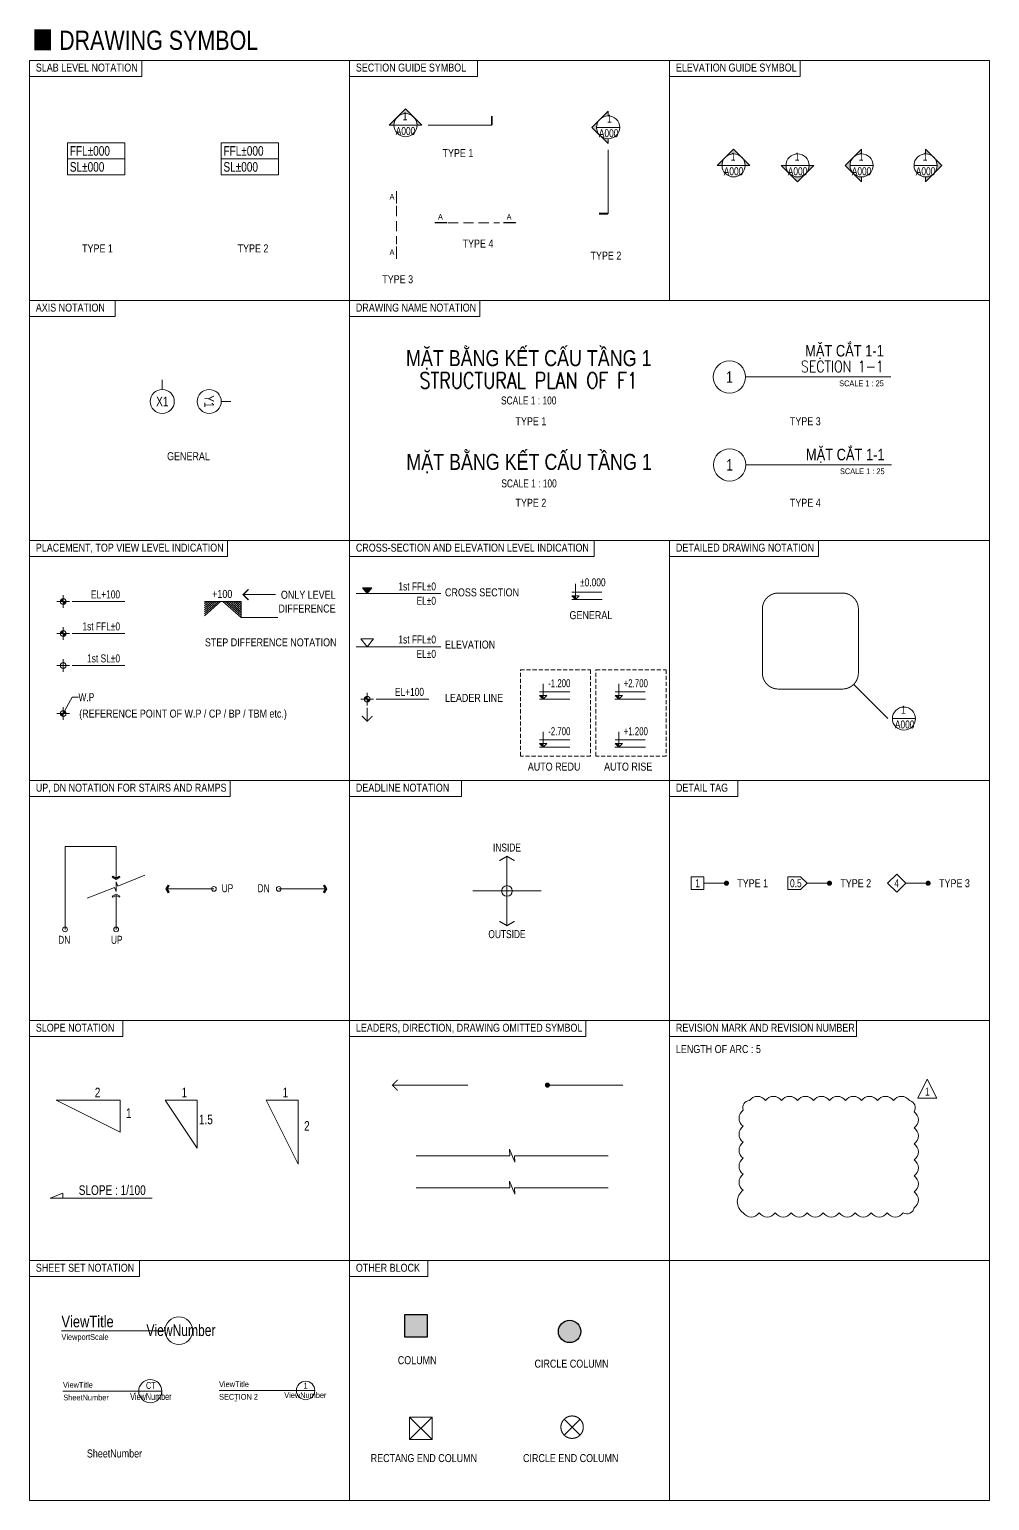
# Model space of a CAD drawing. Header units: millimetres. Extents: x 193380 to 494714, y -170024 to 220376.
# Drawn here: x 232610 to 262610, y 174409 to 220376 of the extents above; entities that cross this region are included whole.
import ezdxf
from ezdxf.enums import TextEntityAlignment as Align

# ---------------------------------------------------------------- set-up
doc = ezdxf.new("R2010")
doc.units = ezdxf.units.MM
doc.header["$MEASUREMENT"] = 0
for name, pattern in [('CEN', [62, 60, -1, 0, -1]), ('CENTER2', [1.125, 0.75, -0.125, 0.125, -0.125]), ('DASHED', [19.049999999999997, 12.7, -6.35]), ('HIDDEN2', [4.762499999999999, 3.175, -1.5875])]:
    doc.linetypes.add(name, pattern=pattern)
for name, color, linetype, lineweight in [('NDC_FRAME', 7, 'Continuous', 20), ('NDC_S-COLUMN', 4, 'Continuous', 30), ('NDC_S_ANNO', 7, 'Continuous', 20), ('NDC_S_AXIS', 5, 'CENTER2', 9), ('NDC_S_DIM', 1, 'Continuous', 15), ('NDC_S_ENG TITLE', 3, 'Continuous', 20), ('NDC_S_HATCH COLUMN AND WALL', 251, 'Continuous', 9), ('NDC_S_HIDDEN', 8, 'HIDDEN2', 9), ('NDC_S_OPENING2', 9, 'DASHED', 9), ('NDC_S_SYMBOL', 1, 'Continuous', 13), ('NDC_S_TEXT SYMBOL', 7, 'Continuous', 20), ('NDC_S_THIN LINE', 8, 'Continuous', 9), ('NDC_S_VN TEXT', 7, 'Continuous', 20), ('NDC_S_VN TITLE', 6, 'Continuous', 35)]:
    doc.layers.add(name, color=color, linetype=linetype, lineweight=lineweight)
doc.layers.add('NDC_S_REVISION', color=18, linetype='Continuous', lineweight=13, plot=False)
doc.styles.add('NDC_ANNO', font='', dxfattribs={"width": 0.8})
doc.styles.add('NDC_DIM', font='', dxfattribs={"width": 0.75})
doc.styles.add('NDC_EN TXT', font='romans.shx', dxfattribs={"width": 0.8})
doc.styles.add('NDC_VIE TXT', font='arial.ttf', dxfattribs={"width": 0.8})
doc.styles.get('NDC_ANNO').set_extended_font_data('Dotum')
doc.styles.get('NDC_DIM').set_extended_font_data('Dotum')

# ---------------------------------------------------------------- blocks, each defined once
blk = doc.blocks.new('kata_block_CT')
at = {"layer": 'NDC_S_ANNO'}
blk.add_hatch(color=3, dxfattribs=at).paths.add_polyline_path([(-2.775557561562891e-17, 1.149807497441507), (-1.160647854215931, 1.149807497441507), (0, 1.110223024625157e-16)])
at = {"layer": 'NDC_S_ANNO', "ltscale": 50}
h = blk.add_hatch(dxfattribs=at)
h.set_pattern_fill('ANSI31', color=256, scale=1.012500390091561, style=0)
h.set_pattern_definition([(45, (0, 3.92901711165905e-12), (-2.273128206426161, 2.273128206426162), [])])
h.paths.add_polyline_path([(0, 1.149807497441507), (0, 0), (1.160647854425479, 1.149807497441507)])
for p, q in [((8.324104666508502, 3.92901711165905e-12), (-1.179860922099324, 3.92901711165905e-12)), ((-1.146747525738319, 2.261400393945223), (8.258018956671004, 2.261400393945223))]:
    blk.add_line(p, q, dxfattribs=at)
for points in [[(0, 4.820364539023867), (0, 0)], [(0, 0), (-1.160647854425479, 1.149807497441507), (0, 1.149807497441507)], [(0, 0), (1.160647854425479, 1.149807497441507), (0, 1.149807497441507)]]:
    blk.add_lwpolyline(points, dxfattribs=at)
at = {"layer": 'NDC_S_ANNO', "color": 8, "ltscale": 50}
blk.add_lwpolyline([(0, 0), (-1.160647854215931, 1.149807497441507), (0, 1.149807497441507)], dxfattribs=at)
at = {"layer": 'NDC_S_TEXT SYMBOL', "color": 3, "style": 'NDC_ANNO', "width": 0.8}
blk.add_attdef('CT', (1.014886374729685, 2.929155344426836), '', height=1.8, dxfattribs=at)
blk = doc.blocks.new('*U331')
at = {"layer": 'NDC_S_ANNO'}
blk.add_line((0, 0), (-32.35554291820154, 0), dxfattribs=at)
blk.add_circle((4.32, -5.290474172316565e-16), 4.32, dxfattribs=at)
at = {"layer": 'NDC_S_TEXT SYMBOL', "color": 6, "linetype": 'ByBlock', "lineweight": -2, "style": 'NDC_VIE TXT', "width": 0.8, "flags": 8}
blk.add_attdef('VIEWTITLE', (-32.35554291820154, 1.058867663675628), '', height=3.6, dxfattribs=at)
at = {"layer": 'NDC_S_TEXT SYMBOL', "color": 0, "linetype": 'ByBlock', "lineweight": -2, "style": 'NDC_ANNO', "width": 0.8, "flags": 8}
blk.add_attdef('NO.', text='', height=3.6, dxfattribs=at).set_placement((4.979890249930322, 0.2005516866222019), align=Align.MIDDLE)
at = {"layer": 'NDC_S_TEXT SYMBOL', "color": 3, "lineweight": 25, "style": 'NDC_ANNO', "width": 0.8, "flags": 8}
blk.add_attdef('SCALE', (-32.35554291820154, -2.879185646559838), '', height=1.8, dxfattribs=at)
blk = doc.blocks.new('*U332')
at = {"layer": 'NDC_S_ANNO'}
blk.add_line((7.199999999999999, -4.408728476930472e-16), (-23.67175041808426, 0), dxfattribs=at)
blk.add_circle((3.6, -4.408728476930472e-16), 3.6, dxfattribs=at)
at = {"layer": 'NDC_S_TEXT SYMBOL', "color": 6, "linetype": 'ByBlock', "lineweight": -2, "style": 'NDC_VIE TXT', "width": 0.8, "flags": 8}
blk.add_attdef('VIEWTITLE', (-23.67175041808426, 1.058867663675628), '', height=1.8, dxfattribs=at)
at = {"layer": 'NDC_S_TEXT SYMBOL', "linetype": 'ByBlock', "lineweight": -2, "style": 'NDC_ANNO', "width": 0.8, "flags": 8}
for tag, p in [('CHITIET', (3.793567040003836, 1.793016633256338)), ('NO.', (3.793567040003836, -1.66379755128175))]:
    blk.add_attdef(tag, text='', height=2.16, dxfattribs=at).set_placement(p, align=Align.MIDDLE)
at = {"layer": 'NDC_S_TEXT SYMBOL', "color": 3, "lineweight": 25, "style": 'NDC_ANNO', "width": 0.8, "flags": 8}
blk.add_attdef('C/REF', (-23.55516964996844, -2.879185646559838), '', height=1.8, dxfattribs=at)
blk = doc.blocks.new('*U333')
at = {"layer": 'NDC_S_ANNO'}
blk.add_line((1.76, 1.371604415045036e-16), (-28.16443883454457, 1.371604415045036e-16), dxfattribs=at)
blk.add_circle((-1.12, 1.371604415045036e-16), 2.88, dxfattribs=at)
at = {"layer": 'NDC_S_TEXT SYMBOL', "color": 0, "linetype": 'ByBlock', "lineweight": -2, "style": 'NDC_VIE TXT', "width": 0.8}
blk.add_attdef('TITLE', (-28.16443883454457, 1.058867663675628), '', height=1.8, dxfattribs=at)
at = {"layer": 'NDC_S_TEXT SYMBOL', "linetype": 'ByBlock', "lineweight": -2, "style": 'NDC_ANNO', "width": 0.8}
blk.add_attdef('DETT', text='', height=1.8, dxfattribs=at).set_placement((-1.12, 1.50419586715987), align=Align.MIDDLE)
at = {"layer": 'NDC_S_TEXT SYMBOL', "color": 6, "linetype": 'ByBlock', "lineweight": -2, "style": 'NDC_VIE TXT', "width": 0.8}
blk.add_attdef('SECTDET2', (-28.16443883454457, -2.879185646559835), '', height=1.8, dxfattribs=at)
at = {"layer": 'NDC_S_TEXT SYMBOL', "color": 3, "lineweight": 25, "style": 'NDC_VIE TXT', "width": 0.8, "flags": 8}
blk.add_attdef('C/REF', (-23.34663159167424, -3.998868953555326), '', height=1.8, dxfattribs=at)
at = {"layer": 'NDC_S_TEXT SYMBOL', "color": 3, "lineweight": 35, "style": 'NDC_ANNO', "width": 0.8}
blk.add_attdef('NUMBER', text='', height=1.8, dxfattribs=at).set_placement((-1.197924995061472, -1.42658519081851), align=Align.MIDDLE)
blk = doc.blocks.new('Block Callout 3')
at = {"layer": 'NDC_S_TEXT SYMBOL', "color": 6, "ltscale": 0.005, "style": 'NDC_VIE TXT', "width": 0.8, "flags": 8}
blk.add_attdef('NUMBER', (0, 0), '', height=1.8, dxfattribs=at)
blk = doc.blocks.new('CD')
at = {"layer": 'NDC_S_ANNO'}
blk.add_hatch(color=3, dxfattribs=at).paths.add_polyline_path([(7.383732736343517e-10, 114.9807497437473), (-116.0647854208547, 114.9807497437473), (7.383732736343517e-10, -3.981404006481171e-10)])
at = {"layer": 'NDC_S_ANNO', "ltscale": 50}
h = blk.add_hatch(dxfattribs=at)
h.set_pattern_fill('ANSI31', color=256, scale=101.250039009156, style=0)
h.set_pattern_definition([(45, (7.383732736343517e-10, 0), (-227.3128206426161, 227.3128206426161), [])])
h.paths.add_polyline_path([(7.383732736343517e-10, 114.9807497437473), (7.383732736343517e-10, -3.981404006481171e-10), (116.0647854432862, 114.9807497437473)])
for p, q in [((832.4104666515884, 0), (-117.986092209194, 0)), ((-114.6747525730936, 226.1400393941242), (825.8018956678386, 226.1400393941242))]:
    blk.add_line(p, q, dxfattribs=at)
for points in [[(7.383732736343517e-10, 482.0364539019833), (7.383732736343517e-10, -3.981404006481171e-10)], [(7.383732736343517e-10, -3.981404006481171e-10), (-116.0647854208547, 114.9807497437473), (7.383732736343517e-10, 114.9807497437473)], [(7.383732736343517e-10, -3.981404006481171e-10), (116.0647854432862, 114.9807497437473), (7.383732736343517e-10, 114.9807497437473)]]:
    blk.add_lwpolyline(points, dxfattribs=at)
at = {"layer": 'NDC_S_TEXT SYMBOL', "color": 3, "style": 'NDC_DIM', "width": 0.7}
blk.add_attdef('COT', (110.8465067628239, 285.1157847373385), '', height=180, dxfattribs=at)
blk = doc.blocks.new('MARK3A')
at = {"layer": 'NDC_S_ANNO'}
h = blk.add_hatch(color=256, dxfattribs=at)
h.paths.add_polyline_path([(2.545584411621094, 2.545584414303303), (0, 5.091168824583292), (-2.545584411621094, 2.545584410279989, -0.414213562318366)])
h.paths.add_polyline_path([(-5.09116881787777, 0), (-3.6, 0, -0.1989123672315575), (-2.545584411621094, 2.545584410279989)])
h.paths.add_polyline_path([(2.545584411621094, 2.545584414303303, -0.198912367582118), (3.6, 0), (5.091168828606605, 0)])
for p, q in [((0, 5.091168824583292), (-5.09116881787777, 0)), ((5.091168828606605, 0), (0, 5.091168824583292)), ((-5.09116881787777, 0), (-3.6, 0)), ((3.6, 0), (-3.6, 0)), ((3.6, 0), (5.091168823242187, 0))]:
    blk.add_line(p, q, dxfattribs=at)
blk.add_circle((0, 0), 3.6, dxfattribs=at)
blk = doc.blocks.new('MARK3B')
at = {"layer": 'NDC_S_ANNO'}
h = blk.add_hatch(color=256, dxfattribs=at)
h.paths.add_polyline_path([(-2.545584411621094, -2.545584410279989), (-5.091168823242187, 0), (-2.545584411621094, 2.545584410279989, 0.414213562318366)])
h.paths.add_polyline_path([(0, 5.091168820559978), (0, 3.6, 0.1989123672315575), (-2.545584411621094, 2.545584410279989)])
h.paths.add_polyline_path([(-2.545584411621094, -2.545584410279989, 0.198912367582118), (0, -3.6), (0, -5.091168828606605)])
for p, q in [((-5.091168823242187, 0), (0, 5.091168820559978)), ((0, 5.091168820559978), (0, 3.6)), ((0, -5.091168828606605), (-5.091168823242187, 0)), ((-3.6, 0), (3.6, 0)), ((0, -3.6), (0, -5.091168824583292))]:
    blk.add_line(p, q, dxfattribs=at)
blk.add_circle((0, 0), 3.6, dxfattribs=at)
blk = doc.blocks.new('TAG')
at = {"layer": 'NDC_S_ANNO', "linetype": 'CEN'}
blk.add_line((0, 0), (19.9145505541563, 0), dxfattribs=at)
at = {"layer": 'NDC_S_ANNO', "const_width": 0.576}
blk.add_lwpolyline([(19.9145505541563, 0), (19.9145505541563, 2.88)], dxfattribs=at)
blk = doc.blocks.new('MARK-P1')
at = {"layer": 'NDC_S_ANNO'}
h = blk.add_hatch(color=256, dxfattribs=at)
h.paths.add_polyline_path([(0, 0.8999999932944774, 0.4142135623730951), (-0.8999999999999999, -6.705522537231445e-09), (0, -6.705522537231445e-09)])
h.paths.add_polyline_path([(0.8999999999999999, -6.705522537231445e-09), (0, -6.705522537231445e-09), (0, -0.9000000067055225, 0.4142135623730951)])
for p, q in [((-1.980000005364418, 0), (1.979999994635582, 0)), ((0, 1.98), (0, -1.98))]:
    blk.add_line(p, q, dxfattribs=at)
blk.add_circle((0, 0), 0.8999999999999998, dxfattribs=at)
blk = doc.blocks.new('MARK-P2')
at = {"layer": 'NDC_S_ANNO'}
for p, q in [((-1.980000007450581, 0), (1.979999992549419, 0)), ((-2.086162567138672e-09, 1.980000001341105), (-2.086162567138672e-09, -1.98))]:
    blk.add_line(p, q, dxfattribs=at)
blk.add_circle((-2.086162567138672e-09, 0), 0.8999999999999998, dxfattribs=at)
blk = doc.blocks.new('MARK-P3')
at = {"layer": 'NDC_S_ANNO'}
h = blk.add_hatch(color=256, dxfattribs=at)
h.paths.add_polyline_path([(0.8999999946355819, -1.639127731323242e-09, 0.4142135623730951), (-5.364418029785156e-09, 0.8999999983608722), (-5.364418029785156e-09, -1.639127731323242e-09)])
h.paths.add_polyline_path([(-5.364418029785156e-09, -0.9000000016391277), (-5.364418029785156e-09, -1.639127731323242e-09), (-0.900000005364418, -1.639127731323242e-09, 0.4142135623730951)])
for p, q in [((1.98, 1.043081283569336e-09), (-1.98, 1.043081283569336e-09)), ((0, 1.98000000372529), (0, -1.97999999627471))]:
    blk.add_line(p, q, dxfattribs=at)
blk.add_circle((0, 1.043081283569336e-09), 0.8999999999999998, dxfattribs=at)
blk = doc.blocks.new('MARK4')
at = {"layer": 'NDC_S_ANNO'}
blk.add_line((-3.6, 0), (3.6, 0), dxfattribs=at)
blk.add_circle((0, 0), 3.6, dxfattribs=at)
blk = doc.blocks.new('A$C13D16E50')
at = {"layer": 'NDC_S_ANNO'}
blk.add_hatch(color=256, dxfattribs=at).paths.add_polyline_path([(0, 0), (-1.44, 1.8), (1.44, 1.8)])
blk.add_lwpolyline([(0, 0), (-1.44, 1.8), (1.44, 1.8)], close=True, dxfattribs=at)
blk = doc.blocks.new('*U214')
at = {"layer": 'NDC_S_SYMBOL'}
blk.add_line((2.296212748401287e-16, 3.75), (3.214697847761802e-16, 6.75), dxfattribs=at)
blk.add_circle((0, 0), 3.75, dxfattribs=at)
at = {"layer": 'NDC_S_TEXT SYMBOL', "color": 7, "style": 'NDC_ANNO', "width": 0.8}
blk.add_attdef('GRID', text='', height=3, dxfattribs=at).set_placement((0, 0), align=Align.MIDDLE)
blk = doc.blocks.new('*U215')
at = {"layer": 'NDC_S_SYMBOL'}
blk.add_line((3.75, -1.062288543308996e-15), (6.75, -1.820270868020141e-15), dxfattribs=at)
blk.add_circle((0, 0), 3.75, dxfattribs=at)
at = {"layer": 'NDC_S_TEXT SYMBOL', "color": 7, "style": 'NDC_ANNO', "width": 0.8}
blk.add_attdef('GRID', text='', height=3, rotation=270, dxfattribs=at).set_placement((0, 0), align=Align.MIDDLE)
blk = doc.blocks.new('*U212')
at = {"layer": 'NDC_S_ANNO', "linetype": 'ByBlock', "lineweight": -2}
blk.add_line((7.979808287927882e-07, 3.607142857143081), (1.299038558499888e-07, -0.2499999999999636), dxfattribs=at)
at = {"layer": 'NDC_S_ANNO', "ltscale": 0.005, "const_width": 0.36}
blk.add_lwpolyline([(1.299038558499888e-07, -0.2499999999999636), (7.979808287927882e-07, 3.607142857143081)], dxfattribs=at)
at = {"layer": 'NDC_S_TEXT SYMBOL', "linetype": 'ByBlock', "lineweight": -2, "style": 'NDC_ANNO', "width": 0.8}
blk.add_attdef('DETAIL', text='', height=1.8, dxfattribs=at).set_placement((-0.635006858396082, 1.824862175366434), align=Align.MIDDLE_RIGHT)
blk = doc.blocks.new('*U213')
at = {"layer": 'NDC_S_ANNO', "color": 0, "linetype": 'ByBlock', "lineweight": -2}
blk.add_line((-3.163578286978365, 0.002997485630523524), (0.693564570164258, 0.002999408987907923), dxfattribs=at)
at = {"layer": 'NDC_S_ANNO', "ltscale": 0.005, "const_width": 0.36}
blk.add_lwpolyline([(0.693564570164258, 0.002999408987907923), (-3.163578286978365, 0.002997485630523524)], dxfattribs=at)
at = {"layer": 'NDC_S_TEXT SYMBOL', "linetype": 'ByBlock', "lineweight": -2, "style": 'NDC_ANNO', "width": 0.8}
blk.add_attdef('DETAIL', text='', height=1.8, dxfattribs=at).set_placement((-0.635006858396082, 1.824862175366434), align=Align.MIDDLE_RIGHT)
blk = doc.blocks.new('Drawing name_symbol')
at = {"layer": 'NDC_S_ENG TITLE', "style": 'NDC_EN TXT', "width": 0.8}
blk.add_attdef('SECTDET1', text='', height=5, dxfattribs=at).set_placement((0, 1.011264427095739), align=Align.CENTER)
at = {"layer": 'NDC_S_TEXT SYMBOL', "lineweight": 25, "style": 'NDC_ANNO', "width": 0.8}
blk.add_attdef('SSCALE', text='', height=2.5, dxfattribs=at).set_placement((0, -3.998868953555331), align=Align.CENTER)
at = {"layer": 'NDC_S_VN TITLE', "style": 'NDC_VIE TXT', "width": 0.8}
blk.add_attdef('SECTDET2', text='', height=5, dxfattribs=at).set_placement((0, 7.970649532882817), align=Align.CENTER)
blk = doc.blocks.new('Drawing name_symbol2')
at = {"layer": 'NDC_S_TEXT SYMBOL', "style": 'NDC_ANNO', "width": 0.8}
blk.add_attdef('SSCALE', text='', height=1.8, dxfattribs=at).set_placement((0, -3.998868953555331), align=Align.CENTER)
at = {"layer": 'NDC_S_VN TITLE', "style": 'NDC_VIE TXT', "width": 0.8}
blk.add_attdef('SECTDET1', text='', height=3.6, dxfattribs=at).set_placement((0, -0.3418014960516302), align=Align.CENTER)
blk = doc.blocks.new('*U334')
at = {"layer": 'NDC_S_ANNO'}
blk.add_line((-2.208810534618833e-31, 0), (45.35681176658893, -6.446904599144796e-15), dxfattribs=at)
blk.add_circle((-5.04, 0), 5.04, dxfattribs=at)
at = {"layer": 'NDC_S_ENG TITLE', "style": 'NDC_EN TXT', "width": 0.8}
blk.add_attdef('SECTDET1', text='', height=3.6, dxfattribs=at).set_placement((43.19681176658893, 3.288557397178369), align=Align.MIDDLE_RIGHT)
at = {"layer": 'NDC_S_TEXT SYMBOL', "style": 'NDC_ANNO', "width": 0.8}
blk.add_attdef('DETT', text='', height=3.6, dxfattribs=at).set_placement((-5.04, 0), align=Align.MIDDLE)
blk.add_attdef('SSCALE', text='', height=1.8, dxfattribs=at).set_placement((43.19681176658893, -1.079999998658898), align=Align.TOP_RIGHT)
at = {"layer": 'NDC_S_VN TITLE', "style": 'NDC_VIE TXT', "width": 0.8}
blk.add_attdef('SECTDET2', text='', height=3.6, dxfattribs=at).set_placement((43.19681176658893, 8.207089046461036), align=Align.MIDDLE_RIGHT)
blk = doc.blocks.new('*U335')
at = {"layer": 'NDC_S_ANNO'}
blk.add_line((-2.208810534618833e-31, 0), (45.51926172808918, -6.469994833293447e-15), dxfattribs=at)
blk.add_circle((-5.04, 0), 5.04, dxfattribs=at)
at = {"layer": 'NDC_S_TEXT SYMBOL', "style": 'NDC_ANNO', "width": 0.8}
blk.add_attdef('DETT', text='', height=3.6, dxfattribs=at).set_placement((-5.04, 0), align=Align.MIDDLE)
blk.add_attdef('SSCALE', text='', height=1.8, dxfattribs=at).set_placement((43.35926172808917, -1.079999998658898), align=Align.TOP_RIGHT)
at = {"layer": 'NDC_S_VN TITLE', "style": 'NDC_VIE TXT', "width": 0.8}
blk.add_attdef('SECTDET1', text='', height=3.6, dxfattribs=at).set_placement((43.35926172808917, 5.039999999999994), align=Align.TOP_RIGHT)
blk = doc.blocks.new('cot')
at = {"layer": 'NDC_S_HATCH COLUMN AND WALL', "ltscale": 0.005}
h = blk.add_hatch(color=256, dxfattribs=at)
h.dxf.hatch_style = 1
h.paths.add_polyline_path([(-0.5000000004942454, 0.4999999990697175), (0.4999999995057546, 0.4999999990692841), (0.4999999994759795, -0.5000000009307168), (-0.5000000005240205, -0.5000000009302834)])
at = {"layer": 'NDC_S-COLUMN', "ltscale": 0.005}
blk.add_lwpolyline([(-0.5000000004942454, 0.4999999990697175), (0.4999999995057546, 0.4999999990692841), (0.4999999994759795, -0.5000000009307168), (-0.5000000005240205, -0.5000000009302834)], close=True, dxfattribs=at)
blk = doc.blocks.new('cottron')
at = {"layer": 'NDC_S_HATCH COLUMN AND WALL'}
h = blk.add_hatch(color=256, dxfattribs=at)
h.dxf.hatch_style = 1
h.paths.add_polyline_path([(-0.500000000509133, -9.304996773096263e-10, 1), (0.499999999490867, -9.304996773096263e-10, 1)])
at = {"layer": 'NDC_S-COLUMN', "ltscale": 0.005}
blk.add_circle((-5.091329580153565e-10, -9.304996774675049e-10), 0.5, dxfattribs=at)
blk = doc.blocks.new('cotdung')
at = {"layer": 'NDC_S_HIDDEN', "ltscale": 100}
for p, q in [((-0.5000000004942454, 0.4999999990697175), (0.4999999994759795, -0.5000000009307168)), ((0.4999999995057546, 0.4999999990692841), (-0.5000000005240205, -0.5000000009302834))]:
    blk.add_line(p, q, dxfattribs=at)
blk.add_lwpolyline([(-0.5000000004942454, 0.4999999990697175), (0.4999999995057546, 0.4999999990692841), (0.4999999994759795, -0.5000000009307168), (-0.5000000005240205, -0.5000000009302834)], close=True, dxfattribs=at)
blk = doc.blocks.new('cottrondung')
at = {"layer": 'NDC_S_HIDDEN', "ltscale": 100}
for p, q in [((-0.3535533911024067, 0.3535533896627742), (0.3535533900841407, -0.3535533915237735)), ((0.3535533900841408, 0.3535533896627742), (-0.3535533911024068, -0.3535533915237734))]:
    blk.add_line(p, q, dxfattribs=at)
blk.add_circle((-5.091329580153565e-10, -9.304996774675049e-10), 0.5, dxfattribs=at)
blk = doc.blocks.new('NDC-S-ISO_A1')
at = {"layer": 'NDC_S_ANNO'}
h = blk.add_hatch(dxfattribs=at)
h.set_pattern_fill('LINE', color=8, scale=1000, angle=45, style=0)
h.set_pattern_definition([(45, (-4637398839.524554, -1496818497.03689), (-88.38834764831843, 88.38834764831843), [])])
h.paths.add_polyline_path([(30923.33621644421, 9422.163198848575), (32067.96868705197, 9422.163198848575), (32067.96868705197, 8922.163198848575), (30923.33621644421, 8922.163198848575)])
at = {"layer": 'NDC_FRAME'}
for p, q in [((25453.6189491009, -18666.66666459541), (25453.6189491009, 26333.33333540459)), ((55453.6189491009, 26333.33333540459), (25453.6189491009, 26333.33333540459)), ((28967.79511107231, 25833.33333559085), (28967.79511107231, 26333.33333540459)), ((35453.6189491009, 26333.33333540459), (35453.61894910096, -18666.66666459541)), ((39453.6189491009, 25833.33333540459), (39453.6189491009, 26333.33333521833)), ((45453.6189491009, 26333.33333540459), (45453.61894910096, 18833.33333540459)), ((49532.67413661728, 25833.33333559085), (49532.67413661728, 26333.33333540459)), ((55453.6189491009, 26333.33333540459), (55453.6189491009, -18666.66666459541)), ((25453.6189491009, 25833.33333540459), (28967.79511107231, 25833.33333540459)), ((35453.6189491009, 25833.33333521833), (39453.6189491009, 25833.33333521833)), ((45453.6189491009, 25833.33333540459), (49532.67413661728, 25833.33333540459)), ((25453.6189491009, 18833.33333540459), (55453.61894984596, 18833.33333540459)), ((28129.38868707704, 18333.33333559085), (28129.38868707704, 18833.33333540459)), ((39525.19694695115, 18333.33333559085), (39525.19694695115, 18833.33333540459)), ((25453.6189491009, 18333.33333540459), (28129.38868707704, 18333.33333540459)), ((35453.61894984596, 18333.33333540459), (39525.19694695115, 18333.33333540459)), ((25453.61894984596, 11333.33333540459), (55453.61895059102, 11333.33333540459)), ((31646.01741300669, 10833.33333559087), (31646.01741300669, 11333.3333354046)), ((43098.27316052612, 10833.33333559087), (43098.27316052612, 11333.3333354046)), ((45453.61894910096, 11333.33333540459), (45453.6189491009, -18666.66666459541)), ((50113.52468930755, 10833.33333559085), (50113.52468930755, 11333.33333540459)), ((25453.61895133607, 10833.3333354046), (31646.01741300669, 10833.3333354046)), ((35453.61895059102, 10833.3333354046), (43098.27316052612, 10833.3333354046)), ((45453.61894984602, 10833.33333540459), (50113.52468930755, 10833.33333540459)), ((25453.61895059102, 3833.33333540459), (55453.61895133607, 3833.33333540459)), ((31723.68603946595, 3333.333334659532), (31723.68603946595, 3833.333334473267)), ((38953.61895059102, 3333.333335963383), (38953.61895059102, 3833.333335777119)), ((47589.39230598189, 3333.333336149648), (47589.39230598189, 3833.333335963383)), ((25453.61895208107, 3333.333334473267), (31723.68603946595, 3333.333334473267)), ((35453.61895059102, 3333.333335777119), (38953.61895059102, 3333.333335777119)), ((45453.61895059102, 3333.333335963383), (47589.39230598189, 3333.333335963383)), ((25453.61895133607, -3666.66666459541), (55453.61895208113, -3666.66666459541)), ((28375.79506438138, -4166.666664036617), (28375.79506438138, -3666.666664222881)), ((42838.26844748907, -4166.666664036617), (42838.26844748907, -3666.666664222881)), ((51296.00490380602, -4166.66666459541), (51296.00490380602, -3666.666664781675)), ((25453.61895282619, -4166.666664222881), (28375.79506438138, -4166.666664222881)), ((35453.61895282619, -4166.666664222881), (42838.26844748907, -4166.666664222881)), ((45453.61895282625, -4166.666664781675), (51296.00490380602, -4166.666664781675)), ((25453.61895208113, -11166.66666459541), (55453.61895282619, -11166.66666459541)), ((28888.92648416763, -11666.66666403662), (28888.92648416763, -11166.66666422288)), ((37904.6550517843, -11666.6666640366), (37904.6550517843, -11166.66666422287)), ((25453.61895357125, -11666.66666422288), (28888.92648416763, -11666.66666422288)), ((35453.61895357136, -11666.66666422287), (37904.6550517843, -11666.66666422287)), ((25453.61895282619, -18666.66666459541), (55453.61895357125, -18666.66666459541))]:
    blk.add_line(p, q, dxfattribs=at)
at = {"layer": 'NDC_S_ANNO'}
for p, q in [((26639.05803538678, 23751.85609493156), (26639.05803538678, 22751.85609493156)), ((26639.05803538678, 22751.85609493156), (26639.05803538678, 23751.85609493156)), ((31439.58247584762, 23751.85609493156), (31439.58247584762, 22751.85609493156)), ((31439.58247584762, 22751.85609493156), (31439.58247584762, 23751.85609493156)), ((26639.05803538678, 23251.85609493156), (28439.05803613184, 23251.85609493156)), ((31439.58247584762, 23251.85609493156), (33239.58247659268, 23251.85609493156)), ((38307.59174262645, 9671.446803602463), (35657.59174262645, 9671.446803602463)), ((26786.09402869694, 9422.163197544724), (28436.094029442, 9422.163197917253)), ((32131.56605848117, 9639.699734521419), (33146.71813064261, 9639.699734521419)), ((26786.09402869694, 8422.163197730988), (28436.09403018706, 8422.163197917253)), ((38307.59174262645, 8013.083039332021), (35657.59174262645, 8013.083039332021)), ((26786.09402869694, 7422.163197730988), (28436.09403018706, 7422.163197917253)), ((26786.09402869694, 6436.113730778306), (26511.09402869694, 5922.163197730988)), ((26786.09402869694, 6436.113730778306), (26986.09402869694, 6436.113730778306)), ((51207.9893380549, 6836.367716600493), (52277.94031502272, 5766.416738515094)), ((36007.59174262645, 5681.428687426276), (36007.59174262645, 6101.040338131614)), ((36282.59174188139, 6376.040338131614), (37932.59174262645, 6376.040338504143)), ((26565.29423166858, 1767.941415642694), (28162.58730162727, 1767.941415642694)), ((26565.29423166858, 1767.941415642694), (26565.29423166858, -818.9612927312701)), ((28162.58730162727, 1767.941415642694), (28162.58730162727, 783.1030370270164)), ((40374.80785845645, -703.0767982637481), (40374.80785771139, 1463.58986834083)), ((46530.55319656484, 622.7327424658724), (47230.5531973099, 622.7327424658724)), ((50450.6291461676, 622.7327424658724), (49750.6291461676, 622.7327424658724)), ((52834.73722339101, 622.7327424658724), (53534.73722339101, 622.7327424658724)), ((28162.55442668544, -818.9612927312701), (28162.5544274305, 242.3308694337757)), ((31217.23227147805, 445.9905791630299), (29757.60890041338, 445.9905795355589)), ((33244.41414420353, 445.9905791630299), (34704.03751377808, 445.9905795355589)), ((41441.93312226661, 380.2565351316734), (39307.68259539135, 380.2565351316734))]:
    blk.add_line(p, q, dxfattribs=at)
for points in [[(26639.05803538678, 23751.85609493156), (28439.05803613184, 23751.85609493156), (28439.05803613184, 22751.85609493156), (26639.05803538678, 22751.85609493156)], [(31439.58247584762, 23751.85609493156), (33239.58247659268, 23751.85609493156), (33239.58247659268, 22751.85609493156), (31439.58247584762, 22751.85609493156)], [(30923.33621644421, 9422.163198848575), (32067.96868705197, 9422.163198848575), (32067.96868705197, 8922.163198848575), (33212.60115765972, 8922.163198848575)], [(36007.59174262645, 8013.083039332021), (35807.59174262645, 8263.083039332021), (36207.59174262645, 8263.083039332021), (36007.59174262645, 8013.083039332021)], [(29062.55442668544, 872.7074982201011), (28211.46747042285, 532.2727160130889), (28162.55442668544, 662.7074988161476), (28162.55442668544, 362.7074988161476), (28113.64138294803, 493.1422808741481), (27262.55442668544, 152.707498667136)], [(28265.36412407504, 842.2184282516391), (28282.86414761888, 811.9074986850173), (28162.55442668544, 742.7074985181243), (28042.55442638742, 811.9895310675056), (28060.05442757951, 842.3004204009922), (28162.58730162727, 783.1030370270164), (28265.36412407504, 842.2184282516391)], [(29816.7432004665, 548.8002761801035), (29786.43227164494, 566.3002993514092), (29717.23227147805, 445.9905791630299), (29786.51430402743, 325.9905792375357), (29816.82519261586, 343.4905796845705), (29757.62780998694, 446.0234541048558), (29816.7432004665, 548.8002761801035)], [(34644.92212329851, 548.7674016108067), (34675.23305212008, 566.2674247821124), (34744.43305228697, 445.9577045937331), (34675.15101973759, 325.9577046682389), (34644.84013114916, 343.4577051152737), (34704.03751377808, 445.9905795355589), (34644.92212329851, 548.7674016108067)], [(46130.5531973099, 822.7327404169628), (46530.55319656484, 822.732742652137), (46530.5531973099, 422.7327422796079), (46130.5531973099, 422.7327419070789), (46130.5531973099, 822.7327404169628)], [(49550.62914691266, 822.7327417208144), (49750.6291461676, 622.7327424658724), (49550.62914765772, 422.7327411620208), (49150.62914765772, 422.7327407894918), (49150.62914765772, 822.7327392993757), (49550.62914691266, 822.7327415345499)], [(52269.05179992743, 622.7327409757563), (52551.89451054164, 905.575455315251), (52834.73722339101, 622.7327424658724), (52551.89451128669, 339.8900303615519), (52269.05179992743, 622.7327409757563)], [(28265.36412407504, 183.196569380656), (28282.86414761888, 213.5074989472778), (28162.55442668544, 282.7074991141708), (28042.55442638742, 213.4254665647895), (28060.05442757951, 183.114577231303), (28162.58730162727, 242.3119606052787), (28265.36412407504, 183.196569380656)], [(26496.75955952151, -9216.319575825983), (26496.75955952151, -9066.319575639718), (26096.75955952151, -9216.319575825983), (29287.95521141036, -9216.319575825983)]]:
    blk.add_lwpolyline(points, dxfattribs=at)
for points, const_width in [([(32298.23272489948, 9806.36640168479), (32131.56605848117, 9639.699734521419), (32298.23272489948, 9473.033068103105)], 41.66666666666666), ([(36174.25840978982, 5848.09535384459), (36007.59174262645, 5681.428687426276), (35840.92507620814, 5848.09535384459)], 35), ([(40137.4681718541, 1326.561737638156), (40374.80785696633, 1463.589868713359), (40612.14754356869, 1326.561736893098)], 35), ([(40137.46817036398, -566.0486660709576), (40374.80785622128, -703.0767967736319), (40612.14754207857, -566.0486653258995)], 35)]:
    blk.add_lwpolyline(points, dxfattribs=dict(at, const_width=const_width))
at = {"layer": 'NDC_S_ANNO', "linetype": 'HIDDEN2', "ltscale": 100, "const_width": 30}
blk.add_lwpolyline([(51354.43594755197, 7189.921107289687, -0.4142135622276136), (50854.43594680692, 6689.921107289687), (48854.43594606186, 6689.921107289687, -0.414213562460384), (48354.43594606186, 7189.921107289687), (48354.43594755197, 9189.921107289687, -0.4142135622785321), (48854.43594680692, 9689.921107289687), (50854.43594680692, 9689.921107289687, -0.4142135624785692), (51354.43594755197, 9189.921107289687)], format="xyb", close=True, dxfattribs=at)
at = {"layer": 'NDC_S_ANNO', "const_width": 80}
for points in [[(47190.55319745891, 622.7327428384015, 1), (47270.55319716089, 622.7327428384015, 1)], [(50410.62914631661, 622.7327428384015, 1), (50490.62914601859, 622.7327428384015, 1)], [(53494.73722354003, 622.7327428384015, 1), (53574.737223242, 622.7327428384015, 1)]]:
    blk.add_lwpolyline(points, format="xyb", close=True, dxfattribs=at)
at = {"layer": 'NDC_S_ANNO'}
for points in [[(28289.70562995417, -6160.449109705442), (28289.70562995417, -7160.449109705442), (26289.70562995417, -6160.449109705442)], [(30696.17912949069, -6160.449111009293), (30696.17912949069, -7660.449111009293), (29696.17912949069, -6160.449111009293)], [(33852.3577469681, -6160.449109705442), (33852.3577469681, -8160.449109705442), (32852.3577469681, -6160.449109705442)]]:
    blk.add_lwpolyline(points, close=True, dxfattribs=at)
for centre, radius in [((31217.23227147805, 445.9905791630299), 75), ((33244.41414420353, 445.9905791630299), 75), ((40374.80785771139, 380.2565358767315), 166.6666666666667), ((26565.29423166858, -818.9612927312701), 75), ((28162.55442668544, -818.9612927312701), 75)]:
    blk.add_circle(centre, radius, dxfattribs=at)
at = {"layer": 'NDC_S_HIDDEN', "ltscale": 100}
for p, q in [((36922.36699432612, 21787.88615700447), (36922.3670871146, 20595.12871271367)), ((38536.16456926207, 21261.31707666691), (40145.58720061986, 21261.31707666691))]:
    blk.add_line(p, q, dxfattribs=at)
at = {"layer": 'NDC_S_OPENING2', "ltscale": 10, "elevation": -5.332111246215604e-07}
for points in [[(40795.85955304635, 7293.941029335299), (42986.80055939016, 7293.941029335299), (42986.80055939016, 4597.09590210054), (40795.85955304635, 4597.09590210054)], [(43154.74877758446, 7293.941029335299), (45345.68978392828, 7293.941029335299), (45345.68978392828, 4597.09590210054), (43154.74877758446, 4597.09590210054)]]:
    blk.add_lwpolyline(points, close=True, dxfattribs=at)
at = {"layer": 'NDC_S_REVISION'}
blk.add_lwpolyline([(53507.22018935677, -5496.649478034626), (53207.22018935677, -6096.649478034626), (53807.22018935677, -6096.649478034626)], close=True, dxfattribs=at)
blk.add_lwpolyline([(47754.92480389035, -9677.81408094916, 0.52056705), (48254.92480389035, -9677.81408094916, 0.52056705), (48754.92480389035, -9677.81408094916, 0.52056705), (49254.92480389035, -9677.81408094916, 0.52056705), (49754.92480389035, -9677.81408094916, 0.52056705), (50254.92480389035, -9677.81408094916, 0.52056705), (50754.92480389035, -9677.81408094916, 0.52056705), (51254.92480389035, -9677.81408094916, 0.52056705), (51754.92480389035, -9677.81408094916, 0.52056705), (52254.92480389035, -9677.81408094916, 0.52056705), (52754.92480389035, -9677.81408094916, 0.52056705), (53097.62316658819, -9520.512443647007, 0.52056705), (53097.62316658819, -9020.512443647007, 0.52056705), (53097.62316658819, -8520.512443647007, 0.52056705), (53097.62316658819, -8020.512443647007, 0.52056705), (53097.62316658819, -7520.512443647007, 0.52056705), (53097.62316658819, -7020.512443647007, 0.52056705), (53097.62316658819, -6520.512443647007, 0.52056705), (52951.01368671592, -6167.121923519284, 0.52056705), (52451.01368671592, -6167.121923519284, 0.52056705), (51951.01368671592, -6167.121923519284, 0.52056705), (51451.01368671592, -6167.121923519284, 0.52056705), (50951.01368671592, -6167.121923519284, 0.52056705), (50451.01368671592, -6167.121923519284, 0.52056705), (49951.01368671592, -6167.121923519284, 0.52056705), (49451.01368671592, -6167.121923519284, 0.52056705), (48951.01368671592, -6167.121923519284, 0.52056705), (48451.01368671592, -6167.121923519284, 0.52056705), (47951.01368671592, -6167.121923519284, 0.52056705), (47754.92480389035, -6471.033040693714, 0.52056705), (47754.92480389035, -6971.033040693714, 0.52056705), (47754.92480389035, -7471.033040693714, 0.52056705), (47754.92480389035, -7971.033040693714, 0.52056705), (47754.92480389035, -8471.033040693714, 0.52056705), (47754.92480389035, -8971.033040693714, 0.52056705)], format="xyb", close=True, dxfattribs=at)
at = {"layer": 'NDC_S_SYMBOL'}
for p, q in [((36792.79966341431, -5685.904755628129), (39148.22027893836, -5685.904755628129)), ((41638.26963292534, -5685.904755628129), (43993.69024844939, -5685.904755628129))]:
    blk.add_line(p, q, dxfattribs=at)
at = {"layer": 'NDC_S_SYMBOL', "const_width": 35}
blk.add_lwpolyline([(36959.46632983262, -5852.571422232708), (36792.79966341431, -5685.904755628129), (36959.46632983262, -5519.238088837286)], dxfattribs=at)
at = {"layer": 'NDC_S_SYMBOL', "const_width": 80}
blk.add_lwpolyline([(41598.26963307435, -5685.9047552556, 1), (41678.26963277633, -5685.9047552556, 1)], format="xyb", close=True, dxfattribs=at)
at = {"layer": 'NDC_S_SYMBOL'}
for points in [[(37535.99142050516, -7891.662203292639), (40460.33924585354, -7891.662203292639), (40455.99142005813, -7691.662203292639), (40615.9914209522, -8091.662203665168), (40611.64359441173, -7891.662203292639), (43535.99142050516, -7891.662203292639)], [(37535.99142050516, -8891.662203292639), (40460.33924585354, -8891.662203292639), (40455.99142005813, -8691.662203292639), (40615.9914209522, -9091.662203665168), (40611.64359441173, -8891.662203292639), (43535.99142050516, -8891.662203292639)]]:
    blk.add_lwpolyline(points, dxfattribs=at)
at = {"xscale": 700, "yscale": 700}
for name, p in [('cot', (37528.28811472491, -13207.5865834935)), ('cotdung', (37682.21401339414, -16413.17523853391))]:
    blk.add_blockref(name, p, dxfattribs=at)
at = {"xscale": 700, "yscale": 700, "zscale": 700}
for name, p in [('cottron', (42332.36983086335, -13382.03596497596)), ('cottrondung', (42409.69197705615, -16373.39331036233))]:
    blk.add_blockref(name, p, dxfattribs=at)
at = {"ltscale": 0.005}
ref = blk.add_blockref('Block Callout 3', (27249.01261159877, -17320.51530643551), dxfattribs=dict(at, xscale=100, yscale=100, zscale=100))
ref.add_attrib('NUMBER', 'SheetNumber', (27249.01261159877, -17320.51530643551), dxfattribs={"layer": 'NDC_S_TEXT SYMBOL', "color": 6, "ltscale": 0.005, "height": 250, "style": 'NDC_VIE TXT', "width": 0.8})
at = {"layer": 'NDC_S_ANNO', "yscale": 100, "zscale": 100}
for name, p, xscale in [('MARK3A', (37204.5644079913, 24309.22680347711), 100), ('TAG', (37911.67118974222, 24309.22680310458), 100), ('MARK3B', (43535.8876747918, 24239.92186708674), 100), ('MARK3B', (51453.6189491009, 23052.08333540459), 100), ('MARK3B', (53453.6189491009, 23052.08333540459), -100), ('A$C13D16E50', (36007.59174262645, 9671.446803602463), 100), ('MARK-P1', (26511.094029442, 9422.163197544724), 100), ('MARK-P1', (26511.094029442, 8422.163197730988), 100), ('MARK-P2', (26511.094029442, 7422.163197730988), 100), ('MARK-P1', (36007.59174262645, 6376.040338131614), 100), ('MARK-P3', (26511.09402869694, 5922.163197730988), 100), ('MARK4', (52777.94031502272, 5766.416738515094), 100)]:
    blk.add_blockref(name, p, dxfattribs=dict(at, xscale=xscale))
at = {"layer": 'NDC_S_ANNO', "xscale": -100, "yscale": 100, "zscale": 100, "rotation": 90}
blk.add_blockref('TAG', (43535.8876747918, 23532.81508533582), dxfattribs=at)
at = {"layer": 'NDC_S_ANNO', "xscale": 100, "yscale": 100, "zscale": 100}
blk.add_blockref('Drawing name_symbol', (41054.78713572497, 15981.910932656), dxfattribs=at).add_auto_attribs({'SECTDET1': 'STRUCTURAL PLAN OF F1', 'SECTDET2': 'MẶT BẰNG KẾT CẤU TẦNG 1', 'SSCALE': 'SCALE 1 : 100'})
at = {"layer": 'NDC_S_ANNO'}
ref = blk.add_blockref('kata_block_CT', (42516.96002064884, 9492.608963522202), dxfattribs=dict(at, xscale=100, yscale=100, zscale=100))
ref.add_attrib('CT', '%%p0.000', (42657.91646158352, 9899.436094692603), dxfattribs={"layer": 'NDC_S_TEXT SYMBOL', "color": 3, "height": 250, "style": 'NDC_ANNO', "width": 0.8})
ref = blk.add_blockref('*U331', (29690.08169930225, -13357.8564766224), dxfattribs=dict(at, xscale=100, yscale=100, zscale=100))
ref.add_attrib('VIEWTITLE', 'ViewTitle', (26454.5274074821, -13251.96971025484), dxfattribs={"layer": 'NDC_S_TEXT SYMBOL', "color": 6, "linetype": 'ByBlock', "lineweight": -2, "height": 359.9999999999999, "style": 'NDC_VIE TXT', "width": 0.8000000000000002})
ref.add_attrib('NO.', 'ViewNumber', dxfattribs={"layer": 'NDC_S_TEXT SYMBOL', "color": 0, "linetype": 'ByBlock', "lineweight": -2, "height": 359.9999999999999, "style": 'NDC_ANNO', "width": 0.8000000000000002}).set_placement((30188.07072429528, -13337.80130796018), align=Align.MIDDLE)
ref.add_attrib('SCALE', 'ViewportScale', (26454.5274074821, -13645.77504127838), dxfattribs={"layer": 'NDC_S_TEXT SYMBOL', "color": 3, "lineweight": 25, "height": 180, "style": 'NDC_ANNO', "width": 0.8000000000000002})
at = {"layer": 'NDC_S_AXIS', "xscale": 100, "yscale": 100, "zscale": 100}
for name, p, values in [('*U214', (29604.88569949946, 15675.28357835855), {'GRID': 'X1'}), ('*U215', (31072.09393191343, 15675.28357835855), {'GRID': 'Y1'})]:
    blk.add_blockref(name, p, dxfattribs=at).add_auto_attribs(values)
at = {"layer": 'NDC_S_DIM'}
ref = blk.add_blockref('CD', (41508.45913086744, 6372.104765541226), dxfattribs=at)
ref.add_attrib('COT', '-1.200', (41662.41261248203, 6746.74253774721), dxfattribs={"layer": '0', "color": 3, "height": 250, "style": 'NDC_DIM', "width": 0.75})
ref = blk.add_blockref('CD', (43867.34835540556, 6372.104765541226), dxfattribs=at)
ref.add_attrib('COT', '+2.700', (44021.30183702015, 6746.74253774721), dxfattribs={"layer": '0', "color": 3, "height": 250, "style": 'NDC_DIM', "width": 0.75})
ref = blk.add_blockref('CD', (41508.45913086744, 4872.104765541226), dxfattribs=at)
ref.add_attrib('COT', '-2.700', (41662.41261248203, 5246.74253774721), dxfattribs={"layer": '0', "color": 3, "height": 250, "style": 'NDC_DIM', "width": 0.75})
ref = blk.add_blockref('CD', (43867.34835540497, 4872.104765540673), dxfattribs=at)
ref.add_attrib('COT', '+1.200', (44021.30183701956, 5246.742537746657), dxfattribs={"layer": '0', "color": 3, "height": 250, "style": 'NDC_DIM', "width": 0.75})
at = {"layer": 'NDC_S_SYMBOL', "xscale": 100, "yscale": 100, "zscale": 100}
blk.add_blockref('MARK3A', (47453.6189491009, 23052.08333540459), dxfattribs=at)
at = {"layer": 'NDC_S_SYMBOL', "xscale": 100, "yscale": 100, "zscale": 100, "rotation": 180}
blk.add_blockref('MARK3A', (49453.6189491009, 23052.08333540459), dxfattribs=at)
at = {"layer": 'NDC_S_SYMBOL', "xscale": 100, "yscale": 100, "zscale": 100}
for name, p in [('*U212', (36922.36699432612, 21887.88615700447)), ('*U213', (38436.16454755946, 21261.0170983695)), ('*U213', (40581.30146463151, 21261.01736550247)), ('*U212', (36922.36699432612, 20159.41442699936))]:
    blk.add_blockref(name, p, dxfattribs=at).add_auto_attribs({'DETAIL': 'A'})
at = {"layer": 'NDC_S_THIN LINE', "xscale": 100, "yscale": 100, "zscale": 100}
for name, p, values in [('*U334', (47829.50624796801, 16440.23236462218), {'SECTDET1': 'SECTION 1-1', 'SECTDET2': 'MẶT CẮT 1-1', 'DETT': '1', 'SSCALE': 'SCALE 1 : 25'}), ('*U335', (47837.43883971503, 13693.01883381652), {'SECTDET1': 'MẶT CẮT 1-1', 'DETT': '1', 'SSCALE': 'SCALE 1 : 25'})]:
    blk.add_blockref(name, p, dxfattribs=at).add_auto_attribs(values)
at = {"layer": 'NDC_S_THIN LINE'}
ref = blk.add_blockref('Drawing name_symbol2', (41064.43484729348, 13389.84350994199), dxfattribs=dict(at, xscale=100, yscale=100, zscale=100))
ref.add_attrib('SECTDET1', 'MẶT BẰNG KẾT CẤU TẦNG 1', dxfattribs={"layer": 'NDC_S_VN TITLE', "height": 500, "style": 'NDC_VIE TXT', "width": 0.8}).set_placement((41064.43484729348, 13536.90846323027), align=Align.CENTER)
ref.add_attrib('SSCALE', 'SCALE 1 : 100', dxfattribs={"layer": 'NDC_S_TEXT SYMBOL', "height": 250, "style": 'NDC_ANNO', "width": 0.8}).set_placement((41064.43484729348, 12989.95661458645), align=Align.CENTER)
ref = blk.add_blockref('*U332', (28868.32595441741, -15247.4687896103), dxfattribs=dict(at, xscale=100, yscale=100, zscale=100))
ref.add_attrib('VIEWTITLE', 'ViewTitle', (26501.15091260898, -15141.58202324274), dxfattribs={"layer": 'NDC_S_TEXT SYMBOL', "color": 6, "linetype": 'ByBlock', "lineweight": -2, "height": 180, "style": 'NDC_VIE TXT', "width": 0.8000000000000002})
ref.add_attrib('CHITIET', 'CT', dxfattribs={"layer": 'NDC_S_TEXT SYMBOL', "linetype": 'ByBlock', "lineweight": -2, "height": 216, "style": 'NDC_ANNO', "width": 0.8}).set_placement((29247.68265841779, -15068.16712628466), align=Align.MIDDLE)
ref.add_attrib('C/REF', 'SheetNumber', (26512.80898942056, -15535.38735426628), dxfattribs={"layer": 'NDC_S_TEXT SYMBOL', "color": 3, "lineweight": 25, "height": 180, "style": 'NDC_ANNO', "width": 0.8000000000000002})
ref.add_attrib('NO.', 'ViewNumber', dxfattribs={"layer": 'NDC_S_TEXT SYMBOL', "linetype": 'ByBlock', "lineweight": -2, "height": 216, "style": 'NDC_ANNO', "width": 0.8}).set_placement((29247.68265841779, -15413.84854473847), align=Align.MIDDLE)
ref = blk.add_blockref('*U333', (34194.69360246143, -15227.00505549599), dxfattribs=dict(at, xscale=100, yscale=100, zscale=100))
ref.add_attrib('TITLE', 'ViewTitle', (31378.24971900697, -15121.11828912843), dxfattribs={"layer": 'NDC_S_TEXT SYMBOL', "color": 0, "linetype": 'ByBlock', "lineweight": -2, "height": 180, "style": 'NDC_VIE TXT', "width": 0.8000000000000002})
ref.add_attrib('SECTDET2', 'SECTION 2', (31378.24971900697, -15514.92362015197), dxfattribs={"layer": 'NDC_S_TEXT SYMBOL', "color": 6, "linetype": 'ByBlock', "lineweight": -2, "height": 180, "style": 'NDC_VIE TXT', "width": 0.8000000000000002})
ref.add_attrib('DETT', '1', dxfattribs={"layer": 'NDC_S_TEXT SYMBOL', "linetype": 'ByBlock', "lineweight": -2, "height": 180, "style": 'NDC_ANNO', "width": 0.8000000000000002}).set_placement((34082.69360246143, -15076.58546878), align=Align.MIDDLE)
ref.add_attrib('NUMBER', 'ViewNumber', dxfattribs={"layer": 'NDC_S_TEXT SYMBOL', "color": 3, "lineweight": 35, "height": 180, "style": 'NDC_ANNO', "width": 0.8000000000000002}).set_placement((34074.90110295528, -15369.66357457784), align=Align.MIDDLE)
ref.add_attrib('C/REF', '-', (31860.030443294, -15626.89195085152), dxfattribs={"layer": 'NDC_S_TEXT SYMBOL', "color": 3, "lineweight": 25, "height": 180, "style": 'NDC_VIE TXT', "width": 0.8000000000000002})
at = {"layer": 'NDC_S_ANNO', "style": 'NDC_ANNO', "width": 0.8}
for s, p in [('EL+100', (28286.094029442, 9647.163197358459)), ('1st FFL%%P0', (28286.094029442, 8647.163197358459)), ('1st SL%%P0', (28286.094029442, 7647.163197544724))]:
    blk.add_text(s, height=250, dxfattribs=at).set_placement(p, align=Align.MIDDLE_RIGHT)
blk.add_text('W.P', height=250, dxfattribs=at).set_placement((26986.09402869694, 6436.113730778306), align=Align.MIDDLE_LEFT)
at = {"layer": 'NDC_S_REVISION', "style": 'NDC_ANNO', "width": 0.8}
blk.add_text('1', height=250, dxfattribs=at).set_placement((53507.22018935677, -5888.803381317804), align=Align.MIDDLE)
at = {"layer": 'NDC_S_TEXT SYMBOL', "style": 'NDC_ANNO', "width": 0.8}
for s, height, p in [('1', 250, (37117.45009400143, 24584.4334572509)), ('1', 250, (43504.25198803662, 24515.12852123305)), ('FFL%%P000', 300, (26714.91207159875, 23504.28215894599)), ('FFL%%P000', 300, (31515.43651205959, 23504.28215894599)), ('1', 250, (47366.50463660114, 23327.28998936464)), ('1', 250, (49366.50463660114, 23327.28998936464)), ('1', 250, (51366.50463809125, 23327.28998880585)), ('1', 250, (53366.50463809125, 23327.28998880585)), ('SL%%P000', 300, (26714.91207159875, 23004.28215894599)), ('SL%%P000', 300, (31515.43651205959, 23004.28215894599)), ('1', 250, (52690.82600326801, 6041.623391730085)), ('UP', 250, (31458.63886420475, 467.1032338937075)), ('DN', 250, (32579.79565654742, 467.1032338937075)), (' DN', 250, (26278.93443127023, -1144.548392335579)), ('UP', 250, (27999.89024792658, -1144.548392335579))]:
    blk.add_text(s, height=height, dxfattribs=at).set_placement(p, align=Align.MIDDLE_LEFT)
for s, height, p in [('A000', 250, (37204.5644079913, 24126.30412149728)), ('A000', 250, (43550.2898504865, 24056.99918473438)), ('A000', 250, (47453.61894835584, 22869.16065342475)), ('A000', 250, (49453.61894835584, 22869.16065342475)), ('A000', 250, (51453.6189491009, 22869.16065286596)), ('A000', 250, (53453.6189491009, 22869.16065286596)), ('INSIDE', 250, (40374.80785771139, 1737.344189752082)), ('1', 250, (46330.55319656484, 622.7327417208144)), ('0.5', 250, (49399.79216507968, 622.7327406032273)), ('4', 250, (52551.89451128669, 622.7327415345499)), ('OUTSIDE', 250, (40374.80785845645, -967.7181295862392)), ('2 ', 300, (27626.62115202291, -5914.301262343579)), ('1', 300, (30296.1791309808, -5914.301262343579)), ('1', 300, (33452.3577469681, -5914.301262343579)), ('1', 300, (28559.82701064093, -6560.449109705442)), ('1.5', 300, (30966.30051166756, -6760.449109705442)), ('2', 300, (34122.47912765486, -6960.449109705442))]:
    blk.add_text(s, height=height, dxfattribs=at).set_placement(p, align=Align.MIDDLE_CENTER)
for s, height, p in [('1st FFL%%P0', 250, (38157.59174337151, 9896.44680304367)), ('EL%%P0', 250, (38157.59174337151, 9446.446803229934)), ('1st FFL%%P0', 250, (38157.59174188139, 8238.083038586963)), ('EL%%P0', 250, (38157.59174188139, 7788.083038773228)), ('EL+100', 250, (37782.59174262645, 6601.040337945349)), ('SLOPE : 1/100', 300, (29087.95521141036, -8966.319575825983))]:
    blk.add_text(s, height=height, dxfattribs=at).set_placement(p, align=Align.MIDDLE_RIGHT)
blk.add_text('A000', height=250, dxfattribs=at).set_placement((52800.97215102578, 5583.494055790201), align=Align.MIDDLE)
at = {"layer": 'NDC_S_VN TEXT', "color": 3, "style": 'NDC_VIE TXT', "width": 0.8}
for s, height, p in [('\\M+3A1E1 DRAWING SYMBOL ', 600, (25539.8547614073, 26961.8224739631)), ('SLAB LEVEL NOTATION', 250, (25653.6189491009, 26108.33333540459)), ('SECTION GUIDE SYMBOL', 250, (35653.6189491009, 26108.33333521833)), ('ELEVATION GUIDE SYMBOL', 250, (45653.6189491009, 26108.33333540459)), ('TYPE 1', 250, (38360.8409003886, 23436.43976105897)), ('TYPE 4', 250, (38988.12256804114, 20608.56674782753)), ('TYPE 1', 250, (27098.80748187058, 20458.33333540459)), ('TYPE 2', 250, (31957.75102172844, 20458.33333540459)), ('TYPE 2', 250, (42985.38380992512, 20232.27363561753)), ('TYPE 3', 250, (36478.99589743331, 19494.1341380012)), ('AXIS NOTATION', 250, (25653.61894984596, 18608.33333540459)), ('DRAWING NAME NOTATION', 250, (35653.61895059102, 18608.33333540459)), ('TYPE 1', 250, (40641.58255867666, 15056.64077409434)), ('TYPE 3', 250, (49214.97970380593, 15056.64077409434)), ('GENERAL', 250, (29755.16426921781, 13964.69869354572)), ('TYPE 2', 250, (40641.58255867666, 12509.21653114371)), ('TYPE 4', 250, (49214.97970380593, 12509.21653114371)), ('PLACEMENT, TOP VIEW LEVEL INDICATION', 250, (25653.61895133607, 11108.3333354046)), ('CROSS-SECTION AND ELEVATION LEVEL INDICATION', 250, (35653.61895059102, 11108.3333354046)), ('DETAILED DRAWING NOTATION', 250, (45653.61894984602, 11108.33333540459)), ('CROSS SECTION', 250, (38438.49214370229, 9710.629842634386)), ('GENERAL', 250, (42329.2665333809, 8999.273820367715)), ('STEP DIFFERENCE NOTATION', 250, (30936.44504861959, 8148.468347599119)), ('ELEVATION', 250, (38438.49214370229, 8079.928078424025)), ('LEADER LINE', 250, (38438.49214370229, 6415.223377163536)), ('(REFERENCE POINT OF W.P / CP / BP / TBM etc.)', 250, (27009.35716424935, 5922.589588498086)), ('AUTO REDU', 250, (41025.59442255745, 4266.396409845402)), ('AUTO RISE', 250, (43408.87009272777, 4266.396409845402)), ('UP, DN NOTATION FOR STAIRS AND RAMPS', 250, (25653.61895208107, 3608.333334473267)), ('DEADLINE NOTATION', 250, (35653.61895059102, 3608.333335777119)), ('DETAIL TAG', 250, (45653.61895059102, 3608.333335963383)), ('TYPE 1', 250, (47570.59230807802, 622.7327428384015)), ('TYPE 2', 250, (50790.66825693572, 622.7327428384015)), ('TYPE 3', 250, (53874.77633415913, 622.7327428384015)), ('SLOPE NOTATION', 250, (25653.61895282619, -3891.666664222881)), ('LEADERS, DIRECTION, DRAWING OMITTED SYMBOL', 250, (35653.61895282619, -3891.666664222881)), ('REVISION MARK AND REVISION NUMBER', 250, (45653.61895282625, -3891.666664781675)), ('LENGTH OF ARC : 5', 250, (45653.61895208119, -4559.243553544089)), ('SHEET SET NOTATION', 250, (25653.61895357125, -11391.66666422288)), ('OTHER BLOCK', 250, (35653.61895357136, -11391.66666422287)), ('COLUMN', 250, (36963.55448748561, -14279.80523827873)), ('CIRCLE COLUMN', 250, (41235.5493186253, -14389.22384620637)), ('RECTANG END COLUMN', 250, (36116.84493443341, -17338.79475880995)), ('CIRCLE END COLUMN', 250, (40876.48915766244, -17338.79475880995))]:
    blk.add_text(s, height=height, dxfattribs=at).set_placement(p, align=Align.MIDDLE_LEFT)
at = {"layer": 'NDC_S_VN TEXT', "style": 'NDC_VIE TXT', "width": 0.8}
blk.add_text('+100', height=250, dxfattribs=at).set_placement((31478.93927061005, 9662.008315098792), align=Align.MIDDLE_CENTER)
at = {"layer": 'NDC_S_VN TEXT', "color": 3, "style": 'NDC_VIE TXT', "width": 0.8}
for s, p in [('ONLY LEVEL', (35019.26478465, 9636.19429837665)), ('DIFFERENCE', (35019.26478465, 9206.040944121632))]:
    blk.add_text(s, height=250, dxfattribs=at).set_placement(p, align=Align.MIDDLE_RIGHT)

msp = doc.modelspace()

# ---------------------------------------------------------------- block references
msp.add_blockref('NDC-S-ISO_A1', (207156.0713817428, 193076.1018797399))

doc.saveas('drawing.dxf')
